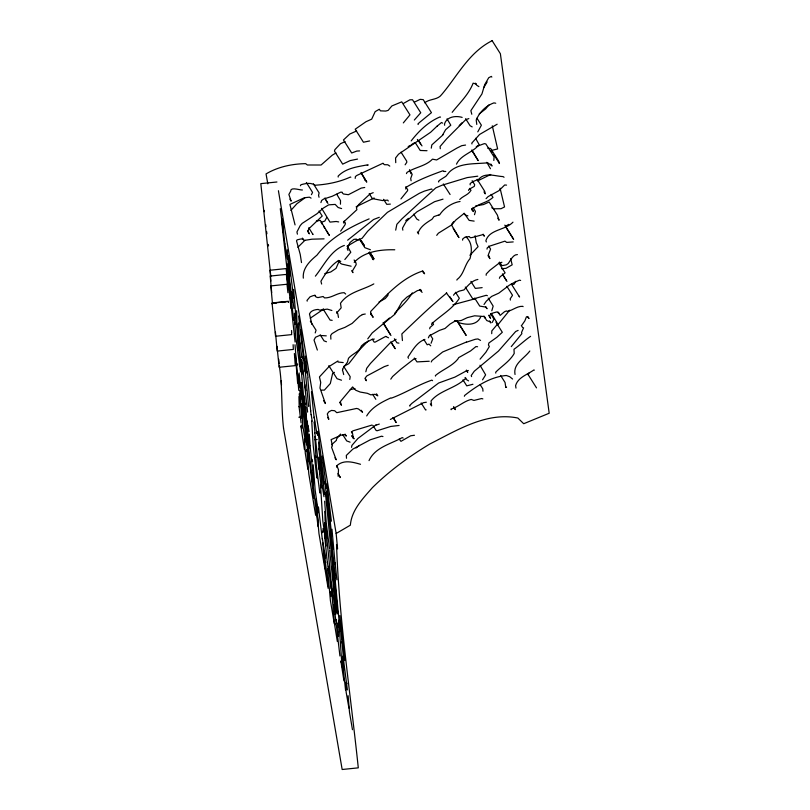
<?xml version="1.0" encoding="UTF-8"?>
<svg xmlns="http://www.w3.org/2000/svg" width="810" height="810" viewBox="0 0 810 810"><rect width="100%" height="100%" fill="white"/><g stroke="black" fill="none" stroke-linecap="round" stroke-linejoin="round"><path stroke-width="1.21" d="M299.902 346.781L299.751 342.64M302.596 364.166L302.606 362.88M428.379 337.81L429.29 335.836L439.506 330.369L445.024 328.465L450.087 324.041L454.481 321.428L461.356 320.456L467.34 317.631L474.619 315.799L484.076 316.518M343.035 666.832L345.546 690.009M305.734 370.383L305.846 373.471M495.75 373.106L495.75 372.114C501.805 366.039 509.784 361.3 514.208 353.474L513.986 349.272C519.494 345.455 525.457 339.714 530.601 336.332M365.816 371.76L366.717 368.287L370.453 363.437L389.924 343.126L396.06 339.35M307.759 378.027L310.675 411.004M301.077 426.941L301.087 425.726M309.309 434.109L310.129 445.692M324.81 511.464L325.083 520.435L327.402 537.769M331.978 529.234L335.148 564.398M340.443 204.201L340.524 200.617L336.747 194.208M370.899 314.644L370.676 311.465C385.681 295.863 401.021 278.356 422.192 271.158L424.582 273.78L422.678 270.773M335.34 624.652L335.36 623.578M301.725 387.301L301.553 382.735M523.604 327.756L521.539 332.475L521.893 333.649L511.272 346.619M289.686 276.433L289.008 265.427M333.912 604.462L339.927 655.999M306.251 451.504L306.301 450.087M272.211 304.023L272.261 302.93L288.39 301.279L288.603 301.846M331.381 588.019L334.479 623.892L337.345 641.52M337.608 623.852L338.276 632.256M318.006 431.234L324.334 483.934M341.081 662.256L341.162 660.737M302.171 424.015L301.877 428.419M336.565 623.285L336.454 619.468M318.664 442.098L318.948 449.58M486.162 275.279L486.253 273.993L489.777 270.348L498.302 263.766L501.916 262.258M338.195 622.475L338.175 627.355M387.99 294.091L387.879 295.498L385.226 298.586L379.019 301.958M315.201 332.93L316.052 330.217L310.351 321.195M306.868 441.541L308.367 461.751M322.694 542.589L325.266 570.858L328.111 588.303M335.31 614.496L335.32 613.788M341.901 665.942L341.952 665.415M290.284 297.584L295.093 342.053M298.343 324.294L298.485 322.927M288.441 255.818L293.645 298.12M324.739 522.865L324.952 526.125M322.491 532.697L322.917 531.046M343.663 670.305L342.873 656.1M310.098 445.682L313.5 479.399M282.204 218.73L284.745 242.919L287.297 259.078M305.846 407.217L306.312 416.168M298.93 396.657L299.204 406.873M324.162 550.749L328.101 585.934M295.012 344.766L298.758 390.39M323.17 532.018L323.028 528.535M480.067 359.154L485.909 352.208L489.351 346.518L488.44 344.969L488.906 342.954L496.854 337.314L502.311 332.282L495.983 322.258M456.486 164.147C460.88 154.639 473.091 152.594 479.115 144.565L475.591 138.307M349.778 379.444L350.193 376.69L343.855 366.667M311.718 420.987L313.197 445.591L316.852 477.88M336.545 544.462C338.955 619.154 350.517 693.502 358.293 767.85L342.164 769.5L283.5 428.024M515.646 281.313L514.127 284.229L512.092 284.573L511.323 283.996L519.554 297.017L519.21 296.207M431.588 324.516L431.76 323.787C440.964 315.161 452.405 309.177 459.341 298.293L455.544 292.278M505.794 387.474L505.055 382.482L500.62 375.465M411.186 140.899C418.628 131.2 428.419 121.713 440.063 116.903L440.488 117.146M291.57 330.5L291.641 332.616M342.478 369.158L347.429 362.192L348.533 358.253C352.249 353.838 359.65 351.712 361.452 345.91L364.399 343.339L371.79 339.522L374.281 339.036M474.478 214.701L475.46 211.43L472.929 207.421M453.509 295.225L455.068 293.2L459.209 291.134L463.948 289.94C467.907 285.667 471.825 280.564 477.88 279.44M464.373 396.282L464.626 395.472C476.584 385.995 490.789 376.751 506.351 375.486L509.713 376.711L512.578 379.019M405.648 189.003L406.195 187.272C417.444 180.255 430.14 175.426 442.635 170.859L443.688 171.042M477.778 131.858L481.383 125.216L476.948 118.209M490.475 168.733L486.81 162.324M299.011 406.387L301.077 422.84M320.912 202.581L321.631 200.455L323.635 199.068L332.242 196.253L340.656 192.173L342.134 192.173M486.071 198.652L488.106 196.617L498.869 190.725L504.691 184.974L506.544 185.115M281.536 220.816L289.534 291.094M408.463 218.366L405.81 220.472M452.183 112.327C459.452 103.103 468.646 94.618 473.131 83.177L476.31 84.017M372.084 425.037L352.907 430.859L351.611 432.013L351.854 432.692M456.86 280.098L457.103 279.48C463.988 274.387 464.444 264.981 470.013 258.653C472.007 251.059 472.473 242.838 466.125 236.915M499.385 278.296L499.902 276.969L505.106 272.859L498.768 262.835M536.503 387.868L528.272 374.838L528.971 373.046M412.341 292.866C407.754 300.571 400.849 306.787 394.683 313.298M342.417 370.636L342.863 369.583M442.888 134.49L445.621 129.701L450.785 125.196L447.039 118.837M300.915 329.812L304.823 363.224M339.238 260.962L336.049 268.373L330.753 271.968L324.729 273.648M492.227 322.461L493.938 319.15L490.607 313.602M395.695 230.131L396.859 224.309L401.932 218.832L435.81 187.869L442.118 185.196L467.208 177.593L477.778 176.185M369.016 460.617C375.07 447.302 390.572 444.143 402.256 437.602L403.167 438.038M315.373 276.159C323.919 265.518 330.875 250.229 344.361 245.43M482.527 379.839L485.635 374.858L479.996 365.239M406.438 173.634L407.045 172.368C415.388 167.042 425.604 166.232 432.489 159.155L436.62 159.965L456.921 148.098L461.781 145.658L465.568 145.061M487.154 81.921L483.995 87.237M327.908 203.421L324.982 197.934M340.534 434.079L336.585 438.909L336.413 440.367L331.543 444.791M366.677 415.935C371.911 407.055 381.935 402.003 390.876 397.872L391.291 398.186C405.213 393.083 417.768 385.003 431.831 380.133L432.56 380.68M341.415 642.775L341.486 641.722M300.399 185.773L300.986 184.71C305.694 183.455 310.736 182.27 315.13 185.217C327.2 184.467 339.43 182.078 350.457 177.015L350.831 177.228M403.319 122.907L409.961 114.878L401.73 101.847L391.898 105.938L388.132 110.403L385.752 111.051L380.416 110.849L379.313 109.249L375.162 111.648L371.709 119.131L365.928 121.753L355.215 129.195L363.447 142.226L369.643 140.95M287.196 249.794L289.403 278.782L292.471 302.089M451.605 224.36L453.61 221.737M300.53 404.311L300.216 399.816M299.214 393.842L301.968 417.666M480.917 316.467C477.019 326.045 466.003 325.063 457.933 322.41L466.165 335.431L457.336 321.033L454.653 320.598M338.56 636.478L338.236 631.992M509.632 310.23L497.877 324.79M488.875 104.935L485.696 108.894L479.196 113.937M326.521 217.87L324.84 221.049L321.084 222.335L322.35 224.34M484.015 304.479L486.324 301.168L491.63 296.419L498.768 293.159L509.257 285.231L514.735 282.204L519.514 280.179L520.638 280.432M521.873 325.144L524.9 320.79L526.409 316.852L527.239 316.609L529.021 318.533L527.755 316.528M300.308 400.029L300.328 399.138M336.575 313.095L341.162 307.871L340.494 303.274C348.27 292.005 362.586 290.193 373.825 283.905M340.899 661.304L343.966 680.906M305.37 356.167L307.243 372.641M436.712 235.356L438.382 233.199L451.717 224.897L455.787 220.057L464.079 213.455L465.477 215.085L467.907 215.865M443.1 134.794L431.821 144.899L431.264 148.179M459.746 199.473C463.199 195.817 468.362 194.957 470.985 190.35L469.719 188.345M508.781 224.35L505.399 226.334L513.631 239.365L504.822 225.129M304.793 197.984L296.906 203.705L290.871 210.408M471.683 209.901C477.313 203.462 486.871 203.219 492.976 197.377L491.073 194.37M304.945 240.297L297.847 247.293M459.209 125.58L461.892 122.867M368.226 340.909L360.035 349.302L348.786 363.7L343.936 366.231M359.427 445.378L356.025 447.981M437.177 126.127L441.49 122.512L442.635 123.14M342.174 660.737L342.316 667.248M389.468 318.036L383.93 322.613M437.248 125.985L430.586 132.303L398.54 154.204L395.563 158.001L395.746 162.678M347.632 240.195L373.572 219.51L379.303 217.282M325.367 492.601L332.809 567M465.963 378.189L465.527 378.533C455.777 388.263 439.445 390.481 431.072 400.899L431.588 405.881L430.312 403.876M469.891 255.292L478.072 246.665L476.26 242.666L475.116 235.71M411.045 173.735L409.536 170.414M506.037 387.494L506.594 387.079M359.154 239.163L347.095 246.26M310.26 318.219L323.575 309.136M326.886 491.984L326.936 494.859M338.884 621.371L341.769 662.701M492.115 40.5L492.146 40.692C468.96 52.316 457.569 75.836 441.642 94.578C437.623 100.177 429.715 98.557 424.724 102.809M414.588 102.05L420.188 99.347L423.215 99.64L431.446 112.671L419.55 122.431L417.93 123.96L418.162 124.517M334.439 372.347L332.586 373.602L330.318 383.525L324.344 390.126L321.621 390.086M390.339 419.469L423.488 402.692L426.354 402.226M490.749 174.454L477.556 180.924M411.065 144.95L414.062 143.006M438.817 215.278L439.769 214.68C444.123 207.937 452.507 202.621 460.05 201.487M374.149 197.974L356.137 206.752M403.643 103.326L409.85 99.832L412.513 99.741L420.744 112.762L414.325 120.022M335.978 152.958L332.262 155.176L321.074 165.017L307.365 164.997L305.664 163.66C291.985 163.873 277.982 166.83 266.044 173.917L267.816 183.85M529.831 351.003C524.424 358.415 512.902 363.741 515.038 374.473M337.588 548.907L336.15 533.496L350.355 525.184C351.601 509.956 362.89 498.545 372.418 487.64C389.65 470.64 409.283 456.374 429.978 443.921C456.83 430.393 486.618 411.612 517.874 418.041L523.706 423.721L549.19 413.242L500.377 53.723L492.146 40.692M362.607 314.523L359.6 316.285L352.127 323.423L344.878 327.402L338.256 329.873L331.999 333.659L330.683 335.441L330.885 339.147M497.148 124.224L479.571 134.47L471.754 143.147L471.957 143.947M512.973 222.163C505.268 230.394 489.351 229.19 485.858 240.823L486.385 241.947M446.755 292.977C431.153 305.745 416.472 320.041 401.861 333.923L402.428 340.565M408.179 146.58L410.103 145.486M376.012 424.875L357.909 438.483L351.925 445.419L351.52 447.322M337.983 360.946L329.103 366.495L319.444 376.923L320.719 382.401L319.97 388.02L325.397 403.542L323.494 400.535M338.155 260.79C330.652 265.569 325.387 273.628 320.922 281.252L321.631 284.047M424.896 339.39C416.623 342.357 412.594 350.416 407.886 357.139L408.473 358.253M466.59 342.174L475.389 339.248L477.94 338.944L480.533 340.423M356.613 130.967L349.809 134.025L343.47 139.958L351.702 152.989L356.805 151.065L359.62 150.913M345.08 141.649L340.494 143.694L334.884 149.678L334.449 151.106L342.681 164.136L350.183 160.593L357.534 159.084M475.733 298.606L452.952 304.752M383.039 163.225L356.714 175.507L355.428 176.57L355.185 178.392M369.117 218.882C349.596 227.245 330.045 237.796 316.993 255.13C310.038 260.871 302.292 268.292 303.325 278.144M476.28 146.58L484.35 143.623L485.838 143.937L494.08 156.958L493.827 160.471M317.196 439.455L314.715 439.708M375.911 425.199L379.303 424.065M472.929 384.274L466.762 385.854L462.955 379.85M466.53 342.002L442.665 351.985L432.024 360.521L431.234 361.979M445.804 171.457L443.87 171.467M373.218 192.679L370.099 193.873L358.719 204.535L356.42 207.907L356.937 209.668L343.44 222.122L343.896 223.145M316.356 221.049L320.335 220.401L329.316 235.366L326.147 230.354M475.622 206.013L483.509 204.545L489.129 202.014L497.36 215.045L499.071 220.239L497.806 218.234M304.438 439.091L305.299 453.286L307.952 469.567M350.214 389.64L354.962 388.587M367.254 165.189L368.337 164.956M426.161 409.85L425.584 409.971L421.149 402.955M468.342 370.484L466.469 370.828L454.947 377.095L438.635 383.019L411.885 403.37L409.607 405.638L409.911 406.134M362.293 314.523L365.259 314.017M367.153 164.926C356.876 166.83 345.85 168.247 338.155 176.104L338.195 177.046M438.696 214.974L433.947 216.584L432.044 219.226C426.637 222.618 420.441 226.415 418.193 232.652L418.638 233.938L417.373 231.933M390.369 204.11L386.755 204.343L383.586 199.331M276.939 181.997L260.81 183.637L270.824 276.332M273.709 303.365L276.19 303.112M282.396 302.484L284.877 302.231M298.819 417.211L301.31 416.958M293.615 289.453L298.627 349.829M399.077 425.463L390.744 426.445L377.288 430.707L376.174 430.535L373.005 425.523M335.087 579.211L339.127 621.229M518.127 330.389L515.666 331.503L498.454 351.084L474.245 371.253L471.197 375.587L471.602 376.62M487.772 148.27L490.617 148.432L498.849 161.453L499.456 163.539L493.756 154.528M443.009 199.149L434.595 201.69L416.968 211.795L406.154 221.545L402.489 228.136L402.833 230.141M338.266 261.002L340.787 261.276M304.459 449.601L300.864 426.181M394.774 249.784C380.498 249.419 364.237 251.495 354.193 262.369M329.002 517.398L332.718 549.21M513.206 241.917L506.716 242.423L504.964 241.137L489.564 246.159L487.296 247.819L486.972 249.126M385.803 336.342L375.212 342.103L374.179 342.124L372.276 339.117M315.505 295.69L313.46 295.539L310.027 296.845L307 300.409L307.192 301.138M468.828 118.584L465.699 119.718L446.826 138.631L440.083 146.499L440.306 148.726M472.19 126.907L470.043 125.682L465.608 118.665M301.016 417.403L301.29 418.112M332.181 320.325L330.085 320.082L323.119 309.066M324.071 238.849L311.931 239.193L304.712 240.357L303.608 240.094L302.343 238.089M360.521 464.282C352.633 462.085 343.551 459.351 336.545 465.952L336.808 467.259M303.406 239.223L301.067 238.94L297.138 239.841L296.521 240.813L300.226 254.421L301.502 262.582M429.249 361.25L416.978 361.898L414.335 358.02M427.022 150.711L420.218 150.478L415.145 142.459M474.144 221.11L469.172 220.391L464.11 213.243M302.413 189.996C299.973 190.249 290.264 186.553 290.679 191.201L288.876 194.451L291.144 201.153L289.879 199.149M398.915 343.146L396.91 342.792L394.369 338.783M331.887 310.493L327.291 309.136L319.707 310.139L318.087 309.43C314.807 309.623 310.908 310.615 309.471 313.916L311.921 324.365M341.506 380.204L337.051 378.705L328.819 365.675M301.927 356.886L302.758 358.536M382.958 436.57L381.591 436.195L370.312 439.779L352.866 449.094L346.305 455.443L346.508 458.278M501.613 268.707L506.007 268.333L512.173 264.819L510.664 258.643M462.145 117.389C455.787 115.466 446.685 116.61 444.477 124.011L444.649 125.266M388.203 365.28L384.325 366.616L366.778 375.972L365.188 378.078L366.343 380.74L365.077 378.736M364.733 187.485L361.219 188.092L348.371 194.714L343.44 193.995L342.306 192.932M482.861 398.895L481.616 398.52L473.941 400.434L471.197 399.431C463.786 401.213 458.359 407.005 450.988 409.111L451.109 409.708M343.207 362.566L338.023 362.029M370.413 249.743L364.834 247.678L359.772 239.659M414.457 435.274L410.71 435.77L400.97 441.339L399.168 439.111M487.397 295.69L486.223 295.306L472.888 299.062L465.284 287.034M534.367 370.15L533.851 369.967C527.512 374.595 517.863 377.339 515.585 385.651L515.99 388.091M495.74 103.234L493.918 102.89C485.818 105.796 479.53 112.144 476.209 120.012L476.786 124.436M326.47 341.779L324.041 340.868L320.233 334.864M338.691 221.94L336.211 221.484L329.994 222.112L321.681 208.373M341.617 208.575L338.145 207.512L335.198 204.403L328.688 204.849L323.291 208.119L317.044 213.708L302.15 223.398L300.186 225.636L296.946 231.923L297.402 234.161M385.874 336.525L388.537 337.8M298.212 375.597L299.882 388M482.152 287.641L475.328 288.411L470.893 281.394M350.102 442.169L346.68 440.903L342.883 434.889M422.01 145.881L417.363 139.441M499.274 313.359L496.682 311.941L492.024 313.308L489.301 315.799L490.576 318.249L488.683 315.242M418.902 220.229L416.826 219.075L413.707 214.184M491.781 207.745L493.665 208.808L501.066 208.696L504.549 206.935L500.064 188.193M311.07 198.136L309.38 197.174L304.287 197.772L289.909 204.434L295.063 224.917M356.41 239.112L353.899 239.355L350.001 242.534L347.247 248.559L347.996 250.422M416.026 358.597L414.153 358.85L400.748 369.299L392.546 376.559L390.774 379.161M326.278 335.846L319.707 335.431L315.505 337.264L314.037 340.068L317.348 350.062M504.053 177.258L503.04 176.6C495.173 176.195 484.917 171.973 478.832 179.172C475.916 180.67 472.25 181.167 470.073 183.799L470.205 184.882M478.892 86.629L476.675 85.182L475.409 83.177M468.534 380.852L466.327 379.525L465.061 377.521M422.101 292.4L419.874 289.676M318.958 469.658L314.807 432.56M517.387 254.583C513.196 254.32 510.502 260.435 508.184 263.584L506.25 264.86L501.987 265.66L499.486 262.116M432.084 189.398L431.568 188.983L424.359 191.119L419.357 193.306L387.453 212.331L367.679 231.255L362.05 238.332L356.825 240.56L356.289 239.902M523.108 306.636L522.723 306.322C516.932 306.008 512.679 310.493 507.202 311.374L506.483 310.918L504.539 311.698L500.165 315.384L497.937 311.931M421.271 290.466L420.582 289.858L417.332 290.658L406.873 297.138L402.125 301.644L395.017 314.128L372.205 332.93L367.74 338.853M351.125 266.217L341.901 264.111L340.524 263.382L338.631 260.375M339.066 620.116L340.534 631.263M314.199 417.13L316.842 433.34M314.128 418.071L311.445 391.777M430.738 345.819L428.966 344.098L427.184 344.766L424.015 339.755M527.472 373.947L528.272 374.838M389.792 166.121L387.808 164.774L384.436 164.683L383.1 163.498M345.667 294.03L344.159 292.683C337.152 292.714 331.574 298.201 324.547 297.908L323.16 296.511L317.915 297.604L316.082 297.037L314.817 295.032M335.775 614.395L331.239 582.147L325.752 527.634M477.586 346.731L475.946 346.579L470.529 350.963L458.693 357.615L457.832 359.103C451.798 366.464 442.533 369.552 435.385 375.577L435.456 376.103M336.029 611.135L329.64 550.051M491.842 77.092L491.326 76.403L488.734 77.719L484.724 84.605L481.94 93.94L470.863 110.656L471.795 114.251M372.418 258.532L373.309 259.757L368.884 252.74M306.18 431.821L301.006 382.684M318.046 526.632L312.144 477.161M321.033 484.238L321.57 486.759M388.263 201.001L387.696 200.121L382.603 200.566L372.377 198.612L369.208 193.6M492.49 152.523L491.224 150.518L497.634 148.939L492.288 125.803M490.819 163.984L492.085 165.989L487.721 162.78C474.954 164.197 459.462 162.425 449.459 171.943L445.935 176.266L439.972 180.043L438.483 181.379L438.686 182.027M471.855 149.921L478.173 160.593L471.845 150.569M477.12 179.283L484.714 191.312L485.21 193.863L483.945 191.859M472.149 180.681L474.68 184.69L474.285 186.381L469.03 189.348L468.514 190.401M471.511 208.565L473.415 211.572L472.534 210.175M483.094 234.181L484.36 236.186L483.195 234.546L472.149 237.543L470.397 237.765L469.192 236.51L464.839 237.269L462.621 239.082L462.621 240.155M488.693 246.078L490.587 249.085L488.339 254.765L489.898 258.643L488.005 255.636M418.841 140.869L420.744 143.876M502.413 273.942L506.959 281.414M502.524 274.408L506.331 280.412M443.303 183.931L450.087 194.481M506.827 286.284L512.527 295.296L510.199 298.809L510.421 300.065M521.326 325.498L522.592 327.503M451.656 225.231L458.926 237.563L453.225 228.541M401.021 152.148L406.721 161.17L406.782 162.324L405.121 164.805M409.485 169.756L412.189 174.342L410.7 178.483L411.105 180.782M488.207 298.07L493.168 306.119L491.802 310.777M491.356 313.379L497.704 323.959L491.812 330.885L491.721 333.679M485.787 306.717L487.053 308.721L485.646 307.051L479.722 306.089L474.66 298.08M405.8 186.766L407.693 189.773L407.551 190.725L400.94 198.885M489.625 320.922L490.89 322.927L490.05 321.772L486.739 320.537L484.198 316.528M484.228 316.305L485.494 318.31L483.722 316.234M449.742 296.551L452.911 301.563L446.34 292.926M361.007 172.449L366.778 182.118L361.716 174.099M420.198 289.393L421.463 291.397M480.208 384.75L482.75 388.759L482.983 391.2M466.489 370.271L467.755 372.276L466.317 370.271M432.267 322.421L433.532 324.425L429.968 327.503L429.705 328.789M430.201 334.834L432.742 338.843L431.072 343.268M370.038 252.477L374.028 258.967L369.593 251.951M361.3 240.752L364.47 245.764L359.62 239.071M344.149 221.14L345.414 223.145L345.111 224.633L340.645 231.123M326.005 200.414L327.27 202.419M313.409 183.87L319.11 192.881L318.553 195.321L319.039 197.265M453.63 406.559L455.362 409.658L454.096 407.653M347.358 246.027L350.801 252.234L344.837 259.524M306.362 182.463L312.579 192.436L311.404 194.683M354.102 259.949L355.995 262.956L356.177 264.647L352.391 270.975L352.937 272.656L351.661 270.651M319.049 211.005L322.218 216.017L308.64 228.957L308.023 231.63L309.4 233.847L307.506 230.84M323.615 226.344L324.881 228.349M383.15 322.461L390.957 335.502M383.353 323.484L390.319 334.5M391.412 342.701L395.209 348.715L390.774 341.86M370.788 313.288L373.126 317.328L370.595 313.328M308.782 227.742L312.994 234.546L312.579 233.756M336.555 311.759L337.821 313.764L338.469 317.429M393.366 417.585L396.181 422.536L393.012 417.535M376.539 393.842L377.804 395.847L375.081 394.267L370.777 394.834L367.355 393.306L360.177 392.04L355.752 390.238L352.593 386.937L340.767 401.051L340.372 401.993L341.455 405.263L339.552 402.256M372.651 394.288L375.82 399.3M361.28 410.245L362.546 412.25L358.466 408.959L356.643 408.442L336.778 412.675L334.651 410.721L331.492 410.427L328.738 411.885L327.301 413.971L328.83 419.337L327.564 417.332M351.388 431.851L352.654 433.856L353.231 438.21L351.965 436.205M352.067 435.618L354.051 438.848L352.147 435.841M345.04 434.099L346.305 436.104L344.797 434.707L341.395 435.081L331.118 439.627L332.414 445.844L331.533 447.181L336.211 459.796L334.945 457.792M336.828 465.659L338.519 469.749L338.114 476.26M338.013 473.587L340.362 477.546L338.458 474.538M320.152 492.865L319.798 491.224M328.799 572.832L327.392 561.988M324.759 494.647L318.826 449.044M352.471 729.719L349.515 712.385L348.108 695.709M335.087 573.733L335.35 574.746M307.243 371.82L308.043 377.409M304.803 361.878L306.18 370.575M309.066 431.568L308.053 425.685M327.807 579.596L327.564 578.411M300.783 398.338L300.895 398.905M326.501 488.481L322.248 456.101M293.666 320.456L287.428 263.989M327.361 562.859L324.496 534.61M317.642 435.395L316.68 431.467M288.37 288.249L286.122 268.586L269.993 270.236L270.874 281.121M301.158 360.825L300.885 359.518M316.963 476.624L317.348 478.042M336.788 613.15L334.074 588.252M322.198 485.524L323.959 496.682M322.329 538.64L325.6 558.212M342.883 371.284L343.693 374.564M348.938 708.102L346.154 692.196L345.667 682.405M297.807 373.805L298.151 375.951M327.777 507.9L324.921 481.585M364.166 177.461L364.814 180.215M331.837 550.122L337.8 613.676M297.624 383.059L295.387 355.398M306.565 444.133L306.696 444.761M322.289 539.156L318.441 506.908M341.81 657.74L342.964 664.575M326.44 486.061L326.612 486.891M342.964 661.264L343.116 661.993M294.607 333.811L294.87 335.259M315.596 455.716L315.94 457.458M312.538 461.639L312.073 459.29M293.625 319.251L293.868 320.456M305.856 390.744L304.712 384.304M328.445 566.281L331.067 588.495M337.659 613.241L337.76 613.778M324.921 568.914L318.968 533.557L317.054 512.335M288.35 302.383L288.188 301.533L272.059 303.183L275.542 336.261L291.671 334.611L291.549 332.444M264.151 210.408L264.384 211.724M305.431 441.825L302.717 425.351L301.533 403.876M321.327 487.893L319.606 473.759M336.869 579.798L335.067 562.525M298.89 337.365L296.976 323.959L296.673 310.675M331.381 521.184L326.875 483.914M293.949 308.458L291.833 292.126M319.798 492.804L316.325 465.345L314.867 436.438M347.399 689.897L343.946 663.127L340.443 626.16M299.771 366.414L295.741 336.575L294.708 322.147M330.672 581.803L332.525 595.775M278.417 190.715L336.15 533.496M283.47 233.219L280.27 208.676M311.182 414.619L312.214 421.149M305.451 403.228L305.623 404.241M299.356 338.155L301.897 357.656M306.494 444.7L299.092 372.894M305.026 371.689L298.596 316.022M308.519 405.101L308.742 406.478M308.529 405.597L305.087 369.046M315.647 515.322L308.833 474.042L306.828 449.509M329.548 548.704L326.329 523.665L324.648 501.228M328.86 516.507L328.961 518.359M334.287 623.538L330.409 600.615L327.574 568.752M299.67 364.865L300.55 371.79M276.99 346.356L279.146 367.274L295.275 365.624L294.374 353.474M331.533 534.327L327.2 490.931M307.618 412.108L301.877 359.164M344.868 660.464L339.846 615.559M309.42 447.94L306.241 415.834M313.845 498.413L306.757 437.035M318.31 512.781L315.161 490.091L313.207 464.778M312.599 483.914L306.474 428.115L304.428 396.019M268.312 244.417L268.545 245.926M325.316 538.579L322.825 520.881L320.497 485.058M307.111 420.916L307.871 426.475M306.008 423.61L298.414 338.357M266.581 231.437L266.895 233.776M301.209 360.632L303.132 374.726M287.489 284.897L286.335 274.408L270.206 276.058L271.694 292.693M322.35 487.6L319.859 461.973M299.335 338.286L298.242 324.243M265.67 224.613L265.943 226.76M300.257 364.125L297.665 333.031M335.431 578.391L330.237 531.117M310.615 410.528L311.08 414.649M291.023 308.57L287.074 270.996M275.44 332.141L277.212 351.084L293.341 349.434L293.119 344.706M287.935 292.724L286.993 284.259L270.854 285.91L272.464 303.497M328.87 517.762L326.886 494.707M279.278 365.837C282.66 386.572 281.08 407.41 283.541 428.207M279.075 363.639L278.721 359.296M330.47 591.715L330.875 596.565M346.872 683.154L346.923 683.691M318.198 522.045L316.052 499.011M281.212 380.639L281.495 384.709M306.058 427.356L306.838 437.349M313.217 483.428L312.437 473.121M313.267 485.474L312.711 479.348M326.086 546.041L324.537 522.956M294.405 313.217L295.134 324.476M323.372 462.358L323.403 462.996M332.363 566.939L334.176 588.819M314.158 422.111L314.938 433.016M271.33 285.849L271.36 286.548M319.616 473.84L318.856 457.194M284.634 243.334L284.675 244.276M299.801 390.136L300.459 399.765M298.505 337.861L298.546 339.208M297.624 363.892L297.655 365.037M326.997 535.693L327.007 536.422M314.523 420.856L314.503 423.357M295.022 314.979L295.053 317.621"/></g></svg>
